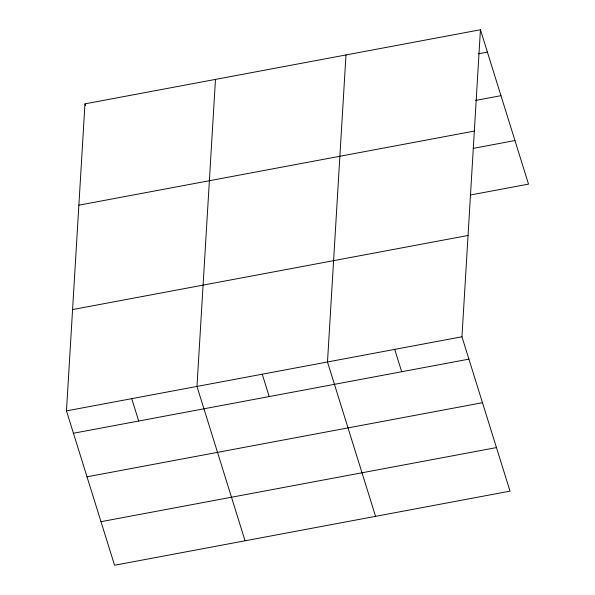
<?xml version="1.0" encoding="UTF-8"?>
<svg xmlns="http://www.w3.org/2000/svg" width="595" height="595" viewBox="0 0 595 595"><rect width="100%" height="100%" fill="white"/><g stroke="black" fill="none" stroke-linecap="round" stroke-linejoin="round"><path stroke-width="0.89" d="M480.44 29.75L461.951 336.777L510.027 491.143L114.56 565.25L66.476 410.885L84.973 103.857L480.44 29.75L528.524 184.115L470.377 195.011M215.479 79.403L196.982 386.43L245.058 540.796M345.985 54.948L327.488 361.976L375.564 516.341M478.321 53.818L487.409 52.115M475.539 100.443L500.975 95.676M78.867 205.178L474.341 131.071M473.166 148.386L514.958 140.554M72.583 309.571L468.049 235.464M66.476 410.885L461.951 336.777M73.445 433.249L468.912 359.142M87.011 476.811L482.478 402.703M100.986 521.689L496.461 447.581M394.716 349.377L401.685 371.741M262.239 374.203L269.2 396.568M84.973 103.857L85.509 105.575M131.733 398.657L138.695 421.022"/></g></svg>
